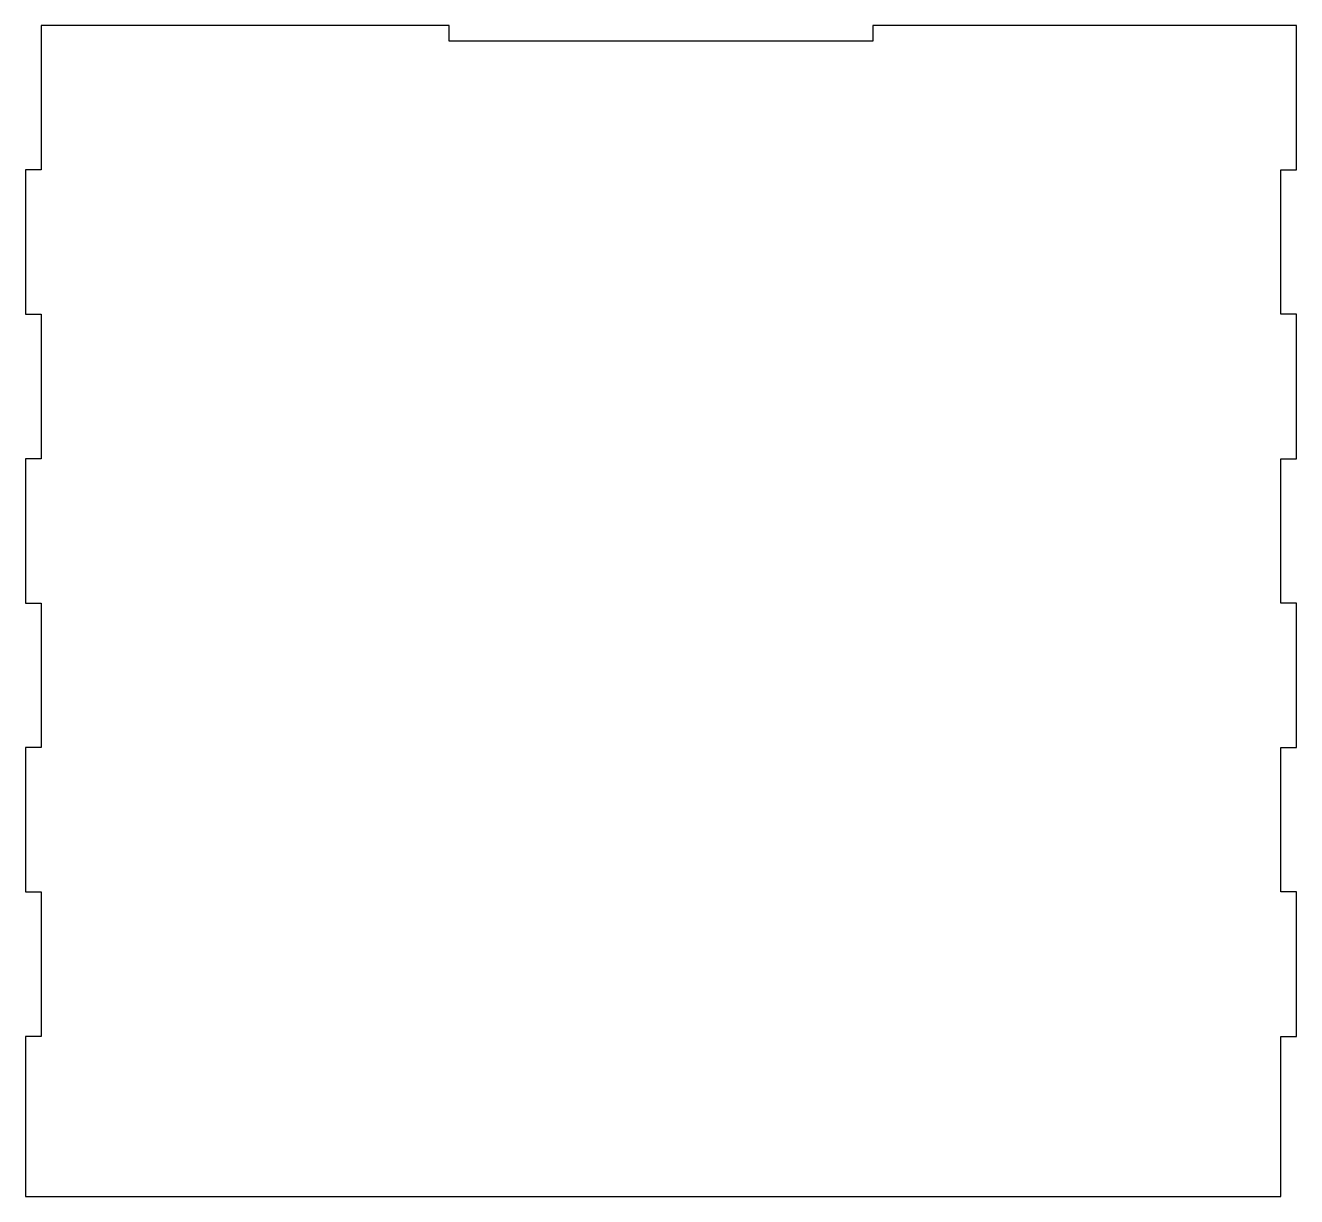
# Model space of a CAD drawing. Header units: millimetres. Extents: x -121 to 121, y 57 to 280.
import ezdxf

# ---------------------------------------------------------------- set-up
doc = ezdxf.new("R2010")
doc.units = ezdxf.units.MM
doc.layers.get('0').update_dxf_attribs({"linetype": 'CONTINUOUS'})

msp = doc.modelspace()

# ---------------------------------------------------------------- linework, layer by layer
msp.add_lwpolyline([(121, 280), (40.33, 280), (40.33, 277), (-40.33, 277), (-40.33, 280), (-118, 280), (-118, 252.5), (-121, 252.5), (-121, 225), (-118, 225), (-118, 197.5), (-121, 197.5), (-121, 170), (-118, 170), (-118, 142.5), (-121, 142.5), (-121, 115), (-118, 115), (-118, 87.5), (-121, 87.5), (-121, 57), (118, 57), (118, 87.5), (121, 87.5), (121, 115), (118, 115), (118, 142.5), (121, 142.5), (121, 170), (118, 170), (118, 197.5), (121, 197.5), (121, 225), (118, 225), (118, 252.5), (121, 252.5)], close=True)

doc.saveas('drawing.dxf')
